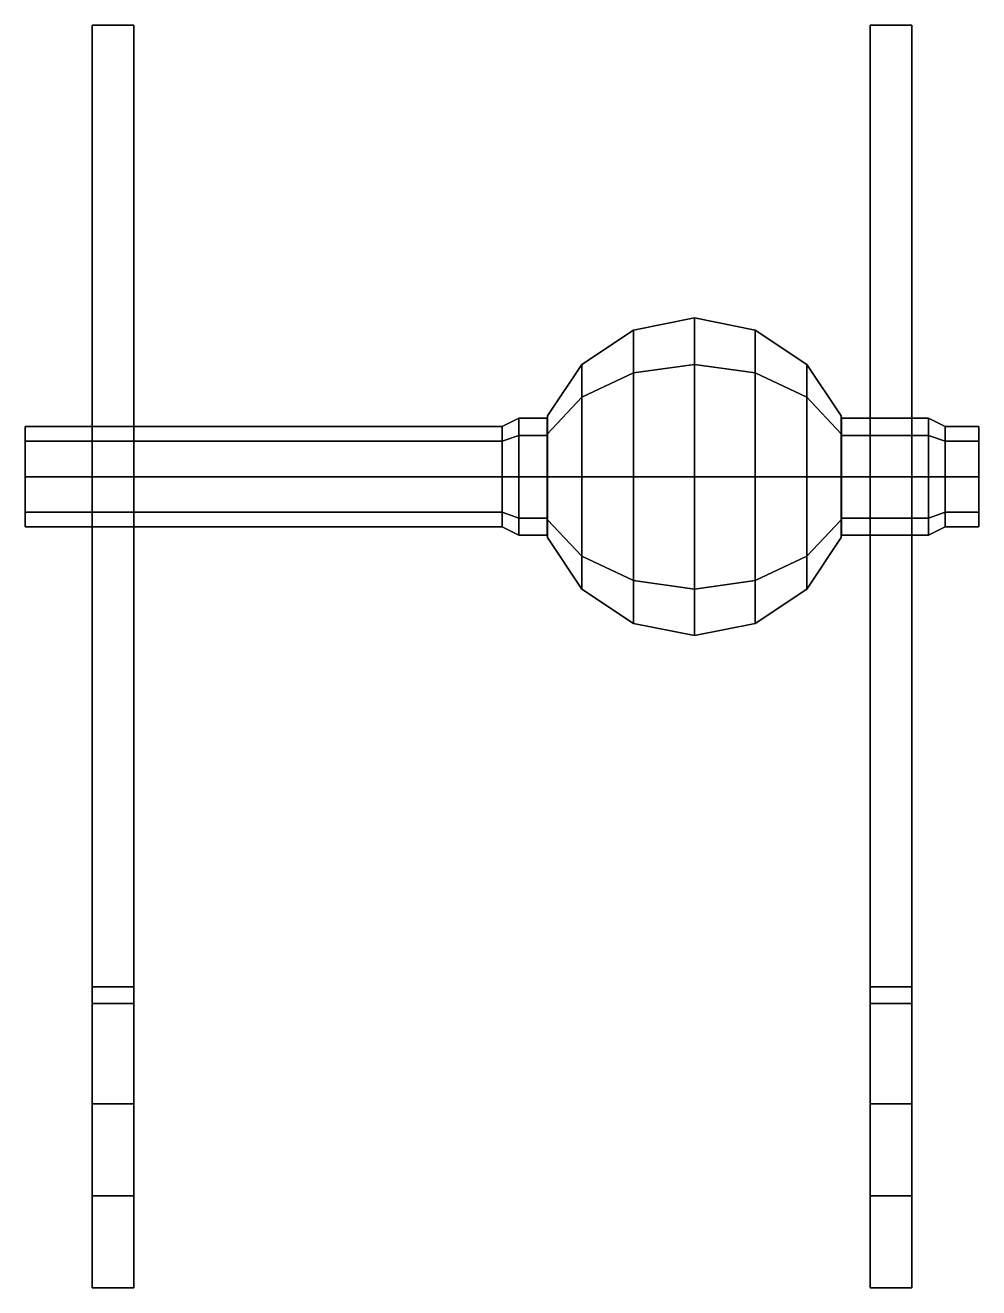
# Model space of a CAD drawing. Extents: x -0.87 to 0.87, y -2.68 to 3.17.
# Drawn here: x -0.57 to 0.57, y -2.68 to -1.17 of the extents above; entities that cross this region are included whole.
import ezdxf

# ---------------------------------------------------------------- set-up
doc = ezdxf.new("R2010")
doc.units = 0
doc.layers.add('SUSPENSION', color=5, linetype='CONTINUOUS')

msp = doc.modelspace()

# ---------------------------------------------------------------- linework, layer by layer
at = {"layer": 'SUSPENSION'}
for points in [[(-0.49, -1.17, 0.77), (-0.49, -2.34, 0.77), (-0.49, -2.32, 0.89), (-0.49, -1.17, 0.89)], [(-0.44, -1.17, 0.77), (-0.44, -2.34, 0.77), (-0.49, -2.34, 0.77), (-0.49, -1.17, 0.77)], [(-0.49, -1.17, 0.89), (-0.49, -2.32, 0.89), (-0.44, -2.32, 0.89), (-0.44, -1.17, 0.89)], [(-0.44, -1.17, 0.89), (-0.44, -1.17, 0.77), (-0.49, -1.17, 0.77), (-0.49, -1.17, 0.89)], [(-0.44, -2.32, 0.89), (-0.44, -2.34, 0.77), (-0.44, -1.17, 0.77), (-0.44, -1.17, 0.89)], [(0.44, -1.17, 0.77), (0.44, -2.34, 0.77), (0.44, -2.32, 0.89), (0.44, -1.17, 0.89)], [(0.49, -1.17, 0.89), (0.49, -1.17, 0.77), (0.44, -1.17, 0.77), (0.44, -1.17, 0.89)], [(0.49, -1.17, 0.77), (0.49, -2.34, 0.77), (0.44, -2.34, 0.77), (0.44, -1.17, 0.77)], [(0.44, -1.17, 0.89), (0.44, -2.32, 0.89), (0.49, -2.32, 0.89), (0.49, -1.17, 0.89)], [(0.49, -2.32, 0.89), (0.49, -2.34, 0.77), (0.49, -1.17, 0.77), (0.49, -1.17, 0.89)], [(0.1573, -1.5345, 0.45), (0.23, -1.52, 0.45), (0.23, -1.5756, 0.3156), (0.1573, -1.5859, 0.3259)], [(0.1573, -1.5859, 0.5741), (0.23, -1.5756, 0.5844), (0.23, -1.52, 0.45), (0.1573, -1.5345, 0.45)], [(0.23, -1.52, 0.45), (0.3027, -1.5345, 0.45), (0.3027, -1.5859, 0.3259), (0.23, -1.5756, 0.3156)], [(0.23, -1.5756, 0.5844), (0.3027, -1.5859, 0.5741), (0.3027, -1.5345, 0.45), (0.23, -1.52, 0.45)], [(0.0956, -1.5756, 0.45), (0.1573, -1.5345, 0.45), (0.1573, -1.5859, 0.3259), (0.0956, -1.615, 0.355)], [(0.0956, -1.615, 0.545), (0.1573, -1.5859, 0.5741), (0.1573, -1.5345, 0.45), (0.0956, -1.5756, 0.45)], [(0.3027, -1.5345, 0.45), (0.3644, -1.5756, 0.45), (0.3644, -1.615, 0.355), (0.3027, -1.5859, 0.3259)], [(0.3027, -1.5859, 0.5741), (0.3644, -1.615, 0.545), (0.3644, -1.5756, 0.45), (0.3027, -1.5345, 0.45)], [(0.0545, -1.6373, 0.45), (0.0956, -1.5756, 0.45), (0.0956, -1.615, 0.355), (0.0545, -1.6586, 0.3986)], [(0.0545, -1.6586, 0.5014), (0.0956, -1.615, 0.545), (0.0956, -1.5756, 0.45), (0.0545, -1.6373, 0.45)], [(0.1573, -1.5859, 0.3259), (0.23, -1.5756, 0.3156), (0.23, -1.71, 0.26), (0.1573, -1.71, 0.2745)], [(0.1573, -1.71, 0.6255), (0.23, -1.71, 0.64), (0.23, -1.5756, 0.5844), (0.1573, -1.5859, 0.5741)], [(0.23, -1.5756, 0.3156), (0.3027, -1.5859, 0.3259), (0.3027, -1.71, 0.2745), (0.23, -1.71, 0.26)], [(0.23, -1.71, 0.64), (0.3027, -1.71, 0.6255), (0.3027, -1.5859, 0.5741), (0.23, -1.5756, 0.5844)], [(0.3644, -1.5756, 0.45), (0.4055, -1.6373, 0.45), (0.4055, -1.6586, 0.3986), (0.3644, -1.615, 0.355)], [(0.3644, -1.615, 0.545), (0.4055, -1.6586, 0.5014), (0.4055, -1.6373, 0.45), (0.3644, -1.5756, 0.45)], [(0.0956, -1.615, 0.355), (0.1573, -1.5859, 0.3259), (0.1573, -1.71, 0.2745), (0.0956, -1.71, 0.3156)], [(0.0956, -1.71, 0.5844), (0.1573, -1.71, 0.6255), (0.1573, -1.5859, 0.5741), (0.0956, -1.615, 0.545)], [(0.3027, -1.5859, 0.3259), (0.3644, -1.615, 0.355), (0.3644, -1.71, 0.3156), (0.3027, -1.71, 0.2745)], [(0.3027, -1.71, 0.6255), (0.3644, -1.71, 0.5844), (0.3644, -1.615, 0.545), (0.3027, -1.5859, 0.5741)], [(0.0545, -1.6586, 0.3986), (0.0956, -1.615, 0.355), (0.0956, -1.71, 0.3156), (0.0545, -1.71, 0.3773)], [(0.0545, -1.71, 0.5227), (0.0956, -1.71, 0.5844), (0.0956, -1.615, 0.545), (0.0545, -1.6586, 0.5014)], [(0.3644, -1.615, 0.355), (0.4055, -1.6586, 0.3986), (0.4055, -1.71, 0.3773), (0.3644, -1.71, 0.3156)], [(0.3644, -1.71, 0.5844), (0.4055, -1.71, 0.5227), (0.4055, -1.6586, 0.5014), (0.3644, -1.615, 0.545)], [(0, -1.65, 0.45), (0, -1.6676, 0.4924), (0.02, -1.6605, 0.4995), (0.02, -1.64, 0.45)], [(0, -1.6676, 0.4076), (0, -1.65, 0.45), (0.02, -1.64, 0.45), (0.02, -1.6605, 0.4005)], [(0.0539, -1.6605, 0.4995), (0.0539, -1.64, 0.45), (0.02, -1.64, 0.45), (0.02, -1.6605, 0.4995)], [(0.0539, -1.64, 0.45), (0.0539, -1.6605, 0.4005), (0.02, -1.6605, 0.4005), (0.02, -1.64, 0.45)], [(0.0545, -1.6586, 0.5014), (0.0545, -1.6373, 0.45), (0.0539, -1.64, 0.45), (0.0539, -1.6605, 0.4995)], [(0.0545, -1.6373, 0.45), (0.0545, -1.6586, 0.3986), (0.0539, -1.6605, 0.4005), (0.0539, -1.64, 0.45)], [(0.4061, -1.6605, 0.4995), (0.4061, -1.64, 0.45), (0.4055, -1.6373, 0.45), (0.4055, -1.6586, 0.5014)], [(0.4061, -1.64, 0.45), (0.4061, -1.6605, 0.4005), (0.4055, -1.6586, 0.3986), (0.4055, -1.6373, 0.45)], [(0.51, -1.6605, 0.4995), (0.51, -1.64, 0.45), (0.4061, -1.64, 0.45), (0.4061, -1.6605, 0.4995)], [(0.51, -1.64, 0.45), (0.51, -1.6605, 0.4005), (0.4061, -1.6605, 0.4005), (0.4061, -1.64, 0.45)], [(0.53, -1.6676, 0.4924), (0.53, -1.65, 0.45), (0.51, -1.64, 0.45), (0.51, -1.6605, 0.4995)], [(0.53, -1.65, 0.45), (0.53, -1.6676, 0.4076), (0.51, -1.6605, 0.4005), (0.51, -1.64, 0.45)], [(0, -1.6676, 0.4924), (0, -1.65, 0.45), (-0.57, -1.65, 0.45), (-0.57, -1.6676, 0.4924)], [(0, -1.65, 0.45), (0, -1.6676, 0.4076), (-0.57, -1.6676, 0.4076), (-0.57, -1.65, 0.45)], [(0, -1.6676, 0.4924), (0, -1.71, 0.51), (0.02, -1.71, 0.52), (0.02, -1.6605, 0.4995)], [(0, -1.71, 0.39), (0, -1.6676, 0.4076), (0.02, -1.6605, 0.4005), (0.02, -1.71, 0.38)], [(0.0539, -1.71, 0.52), (0.0539, -1.6605, 0.4995), (0.02, -1.6605, 0.4995), (0.02, -1.71, 0.52)], [(0.0539, -1.6605, 0.4005), (0.0539, -1.71, 0.38), (0.02, -1.71, 0.38), (0.02, -1.6605, 0.4005)], [(0.0545, -1.71, 0.5227), (0.0545, -1.6586, 0.5014), (0.0539, -1.6605, 0.4995), (0.0539, -1.71, 0.52)], [(0.0545, -1.6586, 0.3986), (0.0545, -1.71, 0.3773), (0.0539, -1.71, 0.38), (0.0539, -1.6605, 0.4005)], [(0.4061, -1.71, 0.52), (0.4061, -1.6605, 0.4995), (0.4055, -1.6586, 0.5014), (0.4055, -1.71, 0.5227)], [(0.4061, -1.6605, 0.4005), (0.4061, -1.71, 0.38), (0.4055, -1.71, 0.3773), (0.4055, -1.6586, 0.3986)], [(0.51, -1.71, 0.52), (0.51, -1.6605, 0.4995), (0.4061, -1.6605, 0.4995), (0.4061, -1.71, 0.52)], [(0.51, -1.6605, 0.4005), (0.51, -1.71, 0.38), (0.4061, -1.71, 0.38), (0.4061, -1.6605, 0.4005)], [(0.53, -1.71, 0.51), (0.53, -1.6676, 0.4924), (0.51, -1.6605, 0.4995), (0.51, -1.71, 0.52)], [(0.53, -1.6676, 0.4076), (0.53, -1.71, 0.39), (0.51, -1.71, 0.38), (0.51, -1.6605, 0.4005)], [(0.57, -1.6676, 0.4924), (0.57, -1.65, 0.45), (0.53, -1.65, 0.45), (0.53, -1.6676, 0.4924)], [(0.57, -1.65, 0.45), (0.57, -1.6676, 0.4076), (0.53, -1.6676, 0.4076), (0.53, -1.65, 0.45)], [(0, -1.71, 0.51), (0, -1.6676, 0.4924), (-0.57, -1.6676, 0.4924), (-0.57, -1.71, 0.51)], [(0, -1.6676, 0.4076), (0, -1.71, 0.39), (-0.57, -1.71, 0.39), (-0.57, -1.6676, 0.4076)], [(0.57, -1.71, 0.51), (0.57, -1.6676, 0.4924), (0.53, -1.6676, 0.4924), (0.53, -1.71, 0.51)], [(0.57, -1.6676, 0.4076), (0.57, -1.71, 0.39), (0.53, -1.71, 0.39), (0.53, -1.6676, 0.4076)], [(0, -1.7524, 0.4924), (0, -1.71, 0.51), (-0.57, -1.71, 0.51), (-0.57, -1.7524, 0.4924)], [(0, -1.71, 0.39), (0, -1.7524, 0.4076), (-0.57, -1.7524, 0.4076), (-0.57, -1.71, 0.39)], [(0, -1.71, 0.51), (0, -1.7524, 0.4924), (0.02, -1.7595, 0.4995), (0.02, -1.71, 0.52)], [(0, -1.7524, 0.4076), (0, -1.71, 0.39), (0.02, -1.71, 0.38), (0.02, -1.7595, 0.4005)], [(0.0539, -1.7595, 0.4995), (0.0539, -1.71, 0.52), (0.02, -1.71, 0.52), (0.02, -1.7595, 0.4995)], [(0.0539, -1.71, 0.38), (0.0539, -1.7595, 0.4005), (0.02, -1.7595, 0.4005), (0.02, -1.71, 0.38)], [(0.0545, -1.71, 0.3773), (0.0545, -1.7614, 0.3986), (0.0539, -1.7595, 0.4005), (0.0539, -1.71, 0.38)], [(0.0545, -1.7614, 0.5014), (0.0545, -1.71, 0.5227), (0.0539, -1.71, 0.52), (0.0539, -1.7595, 0.4995)], [(0.0545, -1.71, 0.3773), (0.0956, -1.71, 0.3156), (0.0956, -1.805, 0.355), (0.0545, -1.7614, 0.3986)], [(0.0545, -1.7614, 0.5014), (0.0956, -1.805, 0.545), (0.0956, -1.71, 0.5844), (0.0545, -1.71, 0.5227)], [(0.0956, -1.71, 0.3156), (0.1573, -1.71, 0.2745), (0.1573, -1.8341, 0.3259), (0.0956, -1.805, 0.355)], [(0.0956, -1.805, 0.545), (0.1573, -1.8341, 0.5741), (0.1573, -1.71, 0.6255), (0.0956, -1.71, 0.5844)], [(0.1573, -1.71, 0.2745), (0.23, -1.71, 0.26), (0.23, -1.8444, 0.3156), (0.1573, -1.8341, 0.3259)], [(0.1573, -1.8341, 0.5741), (0.23, -1.8444, 0.5844), (0.23, -1.71, 0.64), (0.1573, -1.71, 0.6255)], [(0.23, -1.71, 0.26), (0.3027, -1.71, 0.2745), (0.3027, -1.8341, 0.3259), (0.23, -1.8444, 0.3156)], [(0.23, -1.8444, 0.5844), (0.3027, -1.8341, 0.5741), (0.3027, -1.71, 0.6255), (0.23, -1.71, 0.64)], [(0.3027, -1.71, 0.2745), (0.3644, -1.71, 0.3156), (0.3644, -1.805, 0.355), (0.3027, -1.8341, 0.3259)], [(0.3027, -1.8341, 0.5741), (0.3644, -1.805, 0.545), (0.3644, -1.71, 0.5844), (0.3027, -1.71, 0.6255)], [(0.3644, -1.71, 0.3156), (0.4055, -1.71, 0.3773), (0.4055, -1.7614, 0.3986), (0.3644, -1.805, 0.355)], [(0.3644, -1.805, 0.545), (0.4055, -1.7614, 0.5014), (0.4055, -1.71, 0.5227), (0.3644, -1.71, 0.5844)], [(0.4061, -1.71, 0.38), (0.4061, -1.7595, 0.4005), (0.4055, -1.7614, 0.3986), (0.4055, -1.71, 0.3773)], [(0.4061, -1.7595, 0.4995), (0.4061, -1.71, 0.52), (0.4055, -1.71, 0.5227), (0.4055, -1.7614, 0.5014)], [(0.51, -1.7595, 0.4995), (0.51, -1.71, 0.52), (0.4061, -1.71, 0.52), (0.4061, -1.7595, 0.4995)], [(0.51, -1.71, 0.38), (0.51, -1.7595, 0.4005), (0.4061, -1.7595, 0.4005), (0.4061, -1.71, 0.38)], [(0.53, -1.7524, 0.4924), (0.53, -1.71, 0.51), (0.51, -1.71, 0.52), (0.51, -1.7595, 0.4995)], [(0.53, -1.71, 0.39), (0.53, -1.7524, 0.4076), (0.51, -1.7595, 0.4005), (0.51, -1.71, 0.38)], [(0.57, -1.7524, 0.4924), (0.57, -1.71, 0.51), (0.53, -1.71, 0.51), (0.53, -1.7524, 0.4924)], [(0.57, -1.71, 0.39), (0.57, -1.7524, 0.4076), (0.53, -1.7524, 0.4076), (0.53, -1.71, 0.39)], [(0, -1.77, 0.45), (0, -1.7524, 0.4924), (-0.57, -1.7524, 0.4924), (-0.57, -1.77, 0.45)], [(0, -1.7524, 0.4076), (0, -1.77, 0.45), (-0.57, -1.77, 0.45), (-0.57, -1.7524, 0.4076)], [(0, -1.7524, 0.4924), (0, -1.77, 0.45), (0.02, -1.78, 0.45), (0.02, -1.7595, 0.4995)], [(0, -1.77, 0.45), (0, -1.7524, 0.4076), (0.02, -1.7595, 0.4005), (0.02, -1.78, 0.45)], [(0.0539, -1.78, 0.45), (0.0539, -1.7595, 0.4995), (0.02, -1.7595, 0.4995), (0.02, -1.78, 0.45)], [(0.0539, -1.7595, 0.4005), (0.0539, -1.78, 0.45), (0.02, -1.78, 0.45), (0.02, -1.7595, 0.4005)], [(0.0545, -1.7614, 0.3986), (0.0545, -1.7827, 0.45), (0.0539, -1.78, 0.45), (0.0539, -1.7595, 0.4005)], [(0.0545, -1.7827, 0.45), (0.0545, -1.7614, 0.5014), (0.0539, -1.7595, 0.4995), (0.0539, -1.78, 0.45)], [(0.0545, -1.7614, 0.3986), (0.0956, -1.805, 0.355), (0.0956, -1.8444, 0.45), (0.0545, -1.7827, 0.45)], [(0.0545, -1.7827, 0.45), (0.0956, -1.8444, 0.45), (0.0956, -1.805, 0.545), (0.0545, -1.7614, 0.5014)], [(0.3644, -1.805, 0.355), (0.4055, -1.7614, 0.3986), (0.4055, -1.7827, 0.45), (0.3644, -1.8444, 0.45)], [(0.3644, -1.8444, 0.45), (0.4055, -1.7827, 0.45), (0.4055, -1.7614, 0.5014), (0.3644, -1.805, 0.545)], [(0.4061, -1.7595, 0.4005), (0.4061, -1.78, 0.45), (0.4055, -1.7827, 0.45), (0.4055, -1.7614, 0.3986)], [(0.4061, -1.78, 0.45), (0.4061, -1.7595, 0.4995), (0.4055, -1.7614, 0.5014), (0.4055, -1.7827, 0.45)], [(0.51, -1.78, 0.45), (0.51, -1.7595, 0.4995), (0.4061, -1.7595, 0.4995), (0.4061, -1.78, 0.45)], [(0.51, -1.7595, 0.4005), (0.51, -1.78, 0.45), (0.4061, -1.78, 0.45), (0.4061, -1.7595, 0.4005)], [(0.53, -1.77, 0.45), (0.53, -1.7524, 0.4924), (0.51, -1.7595, 0.4995), (0.51, -1.78, 0.45)], [(0.53, -1.7524, 0.4076), (0.53, -1.77, 0.45), (0.51, -1.78, 0.45), (0.51, -1.7595, 0.4005)], [(0.57, -1.77, 0.45), (0.57, -1.7524, 0.4924), (0.53, -1.7524, 0.4924), (0.53, -1.77, 0.45)], [(0.57, -1.7524, 0.4076), (0.57, -1.77, 0.45), (0.53, -1.77, 0.45), (0.53, -1.7524, 0.4076)], [(0.0956, -1.805, 0.355), (0.1573, -1.8341, 0.3259), (0.1573, -1.8855, 0.45), (0.0956, -1.8444, 0.45)], [(0.0956, -1.8444, 0.45), (0.1573, -1.8855, 0.45), (0.1573, -1.8341, 0.5741), (0.0956, -1.805, 0.545)], [(0.3027, -1.8341, 0.3259), (0.3644, -1.805, 0.355), (0.3644, -1.8444, 0.45), (0.3027, -1.8855, 0.45)], [(0.3027, -1.8855, 0.45), (0.3644, -1.8444, 0.45), (0.3644, -1.805, 0.545), (0.3027, -1.8341, 0.5741)], [(0.1573, -1.8341, 0.3259), (0.23, -1.8444, 0.3156), (0.23, -1.9, 0.45), (0.1573, -1.8855, 0.45)], [(0.1573, -1.8855, 0.45), (0.23, -1.9, 0.45), (0.23, -1.8444, 0.5844), (0.1573, -1.8341, 0.5741)], [(0.23, -1.8444, 0.3156), (0.3027, -1.8341, 0.3259), (0.3027, -1.8855, 0.45), (0.23, -1.9, 0.45)], [(0.23, -1.9, 0.45), (0.3027, -1.8855, 0.45), (0.3027, -1.8341, 0.5741), (0.23, -1.8444, 0.5844)], [(-0.49, -2.34, 0.77), (-0.49, -2.68, 0.69), (-0.49, -2.46, 0.98), (-0.49, -2.32, 0.89)], [(-0.49, -2.32, 0.89), (-0.49, -2.46, 0.98), (-0.44, -2.46, 0.98), (-0.44, -2.32, 0.89)], [(-0.44, -2.46, 0.98), (-0.44, -2.68, 0.69), (-0.44, -2.34, 0.77), (-0.44, -2.32, 0.89)], [(0.44, -2.34, 0.77), (0.44, -2.68, 0.69), (0.44, -2.46, 0.98), (0.44, -2.32, 0.89)], [(0.44, -2.32, 0.89), (0.44, -2.46, 0.98), (0.49, -2.46, 0.98), (0.49, -2.32, 0.89)], [(0.49, -2.46, 0.98), (0.49, -2.68, 0.69), (0.49, -2.34, 0.77), (0.49, -2.32, 0.89)], [(-0.49, -2.57, 0.61), (-0.49, -2.68, 0.69), (-0.49, -2.34, 0.77)], [(-0.44, -2.34, 0.77), (-0.44, -2.57, 0.61), (-0.49, -2.57, 0.61), (-0.49, -2.34, 0.77)], [(-0.44, -2.34, 0.77), (-0.44, -2.68, 0.69), (-0.44, -2.57, 0.61), (-0.44, -2.34, 0.77)], [(0.44, -2.57, 0.61), (0.44, -2.68, 0.69), (0.44, -2.34, 0.77)], [(0.49, -2.34, 0.77), (0.49, -2.57, 0.61), (0.44, -2.57, 0.61), (0.44, -2.34, 0.77)], [(0.49, -2.34, 0.77), (0.49, -2.68, 0.69), (0.49, -2.57, 0.61), (0.49, -2.34, 0.77)], [(-0.49, -2.46, 0.98), (-0.49, -2.68, 0.69), (-0.44, -2.68, 0.69), (-0.44, -2.46, 0.98)], [(0.44, -2.46, 0.98), (0.44, -2.68, 0.69), (0.49, -2.68, 0.69), (0.49, -2.46, 0.98)], [(-0.44, -2.57, 0.61), (-0.44, -2.68, 0.69), (-0.49, -2.68, 0.69), (-0.49, -2.57, 0.61)], [(0.49, -2.57, 0.61), (0.49, -2.68, 0.69), (0.44, -2.68, 0.69), (0.44, -2.57, 0.61)]]:
    msp.add_3dface(points, dxfattribs=at)

doc.saveas('drawing.dxf')
